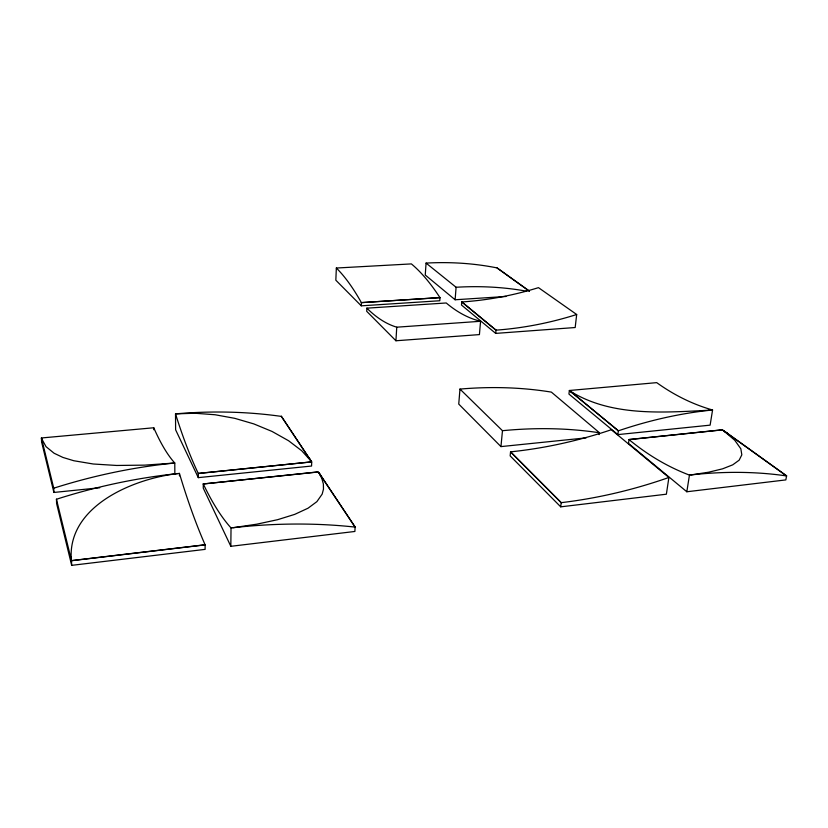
<?xml version="1.0" encoding="UTF-8"?>
<svg xmlns="http://www.w3.org/2000/svg" width="828" height="828" viewBox="0 0 828 828"><rect width="100%" height="100%" fill="white"/><g stroke="black" fill="none" stroke-linecap="round" stroke-linejoin="round"><path stroke-width="1.24" d="M311.235 461.299L281.334 416.298L311.235 461.299L301.785 450.815L288.579 440.734L272.05 431.45L253.823 423.905L234.769 418.337L215.135 414.756L194.953 413.244L175.515 413.876A692.042 147.622 90 0 0 198.296 473.502L311.721 461.879L311.566 466.029L198.296 477.642L198.296 473.399L311.245 461.921M203.284 483.956L318.366 471.97A680.047 213.117 -87.7 0 0 321.45 476.483L355.108 526.981L354.881 531.462L230.826 546.304L231.033 527.943A708.137 154.588 -89.9 0 1 203.284 483.956L317.9 471.919M203.284 483.852L203.274 488.158L230.826 546.304M72.067 560.535L205.127 544.762L205.106 549.378L71.674 565.348L56.614 503.579L56.459 499.253A470.118 346.321 -23.7 0 1 177.741 473.575L179.417 473.399A813.572 183.744 -89.7 0 0 205.127 544.876L71.487 560.722A857.446 92.218 87.8 0 1 70.007 554.584L70.804 557.793M439.989 297.676A316.462 103.034 82.4 0 0 411.381 263.904L336.344 268.034L335.837 280.206L361.267 305.832L439.771 300.75L440.01 297.604L361.422 302.624L440.01 297.604M361.267 305.832L361.422 302.624M366.876 308.078L366.711 311.318L395.929 340.763L479.422 334.595L480.571 321.285A441.293 171.748 -85.7 0 1 446.24 302.976L366.866 308.161A451.777 149.392 -87.3 0 0 396.757 327.184L480.571 321.285M395.929 340.763L396.757 327.184M529.371 291.083L497.11 267.92A306.122 249.88 -36.4 0 0 426.068 263.097L425.25 275.02L455.121 299.767L505.949 296.476M455.121 299.767L456.093 287.264L426.068 263.097M496.003 330.155L461.755 301.889L496.003 330.155A455.762 387.059 -77.3 0 0 576.681 314.505L575.181 327.526L495.703 333.394L461.496 305.046L461.755 301.889M599.099 434.607L599.348 432.661L551.365 392.11A392.969 296 -33.5 0 0 459.975 389.088L458.743 404.074L500.95 446.602L586.141 437.867M495.703 333.394L496.013 330.072M500.95 446.602L502.472 430.705L459.975 389.088M569.364 390.495L568.929 394.066L617.854 434.607L710.124 425.147L712.566 409.995A532.818 297.304 -79.7 0 1 656.707 382.639L569.343 390.495A546.925 271.418 -82.3 0 0 573.504 393.817L618.381 430.819A397.336 278.322 -39.5 0 1 711.304 410.119L712.566 409.995M561.208 502.658L510.555 451.85A597.257 504.573 -76.5 0 0 611.333 429.722L668.9 477.466L666.374 494.202L560.722 506.839L510.151 455.886L510.555 451.85L561.208 502.658A659.399 545.404 -74.6 0 0 668.9 477.466M560.722 506.839L561.218 502.544M617.854 434.607L618.371 430.726M686.826 491.76L689.445 475.096A613.538 338.911 -80 0 1 629.032 439.606L722.461 429.877A596.564 367.591 -76.6 0 0 727.884 433.665L786.6 475.831L785.834 479.909L686.826 491.76L628.504 443.435L629.042 439.513L722.088 429.815M231.033 527.943L232.834 527.736A504.594 357.779 -25.2 0 1 355.077 527.094L355.108 526.981M497.09 267.993L529.34 291.166M689.445 475.096L690.873 474.93A441.748 300.171 -37.3 0 1 786.559 475.934L786.6 475.831M232.834 527.736L256.804 524.176L277.628 519.684L294.696 514.385L308.037 508.206L316.896 501.633L322.164 494.119L323.479 489.151L323.365 483.956L321.844 478.512L318.811 472.674L321.45 476.483M690.873 474.93L708.571 472.219L722.596 468.824L732.728 464.839L739.156 460.171L741.826 454.831L740.843 448.807L734.798 440.31L723.258 430.467L727.884 433.665M177.741 473.575C133.556 478.625 67.254 506.032 71.291 559.79L56.418 499.149M174.853 473.968L174.78 463.018L144.6 465.139L116.624 465.46L93.253 464.001L73.775 460.73L62.907 457.429L54.12 453.258L46.037 446.665L41.586 438.602L42.435 442.08A649.939 53.033 87.2 0 1 41.4 437.971L41.597 441.966L53.903 492.453L99.753 487.754M711.304 410.119C664.253 412.468 611.654 417.095 569.995 391.013L618.381 430.819M41.4 437.971L153.801 427.765L153.822 429.763M576.681 314.505L538.469 287.647A425.768 366.193 -78.9 0 1 461.745 301.961M723.258 430.467L786.559 475.934M573.504 393.817L569.995 391.013M318.811 472.674L355.077 527.094M198.296 477.642L175.619 429.794L175.515 413.876M71.518 560.711L71.674 565.348M41.586 438.602L53.737 488.189L53.903 492.453M179.417 473.399L179.438 475.862M502.472 430.705A419.672 305.729 -33.8 0 1 599.317 432.754M456.093 287.264A322.03 257.653 -36.5 0 1 526.67 291.208M336.344 268.034A322.113 88.461 82.9 0 1 361.412 302.696M177.037 413.741A427.983 327.671 -23.4 0 1 281.313 416.391M311.711 461.983A665.257 203.947 -87.9 0 1 308.782 457.47M174.78 463.018A625.502 108.54 89.1 0 1 153.801 427.859M53.737 488.189A463.1 343.506 -23.5 0 1 173.114 463.183"/></g></svg>
